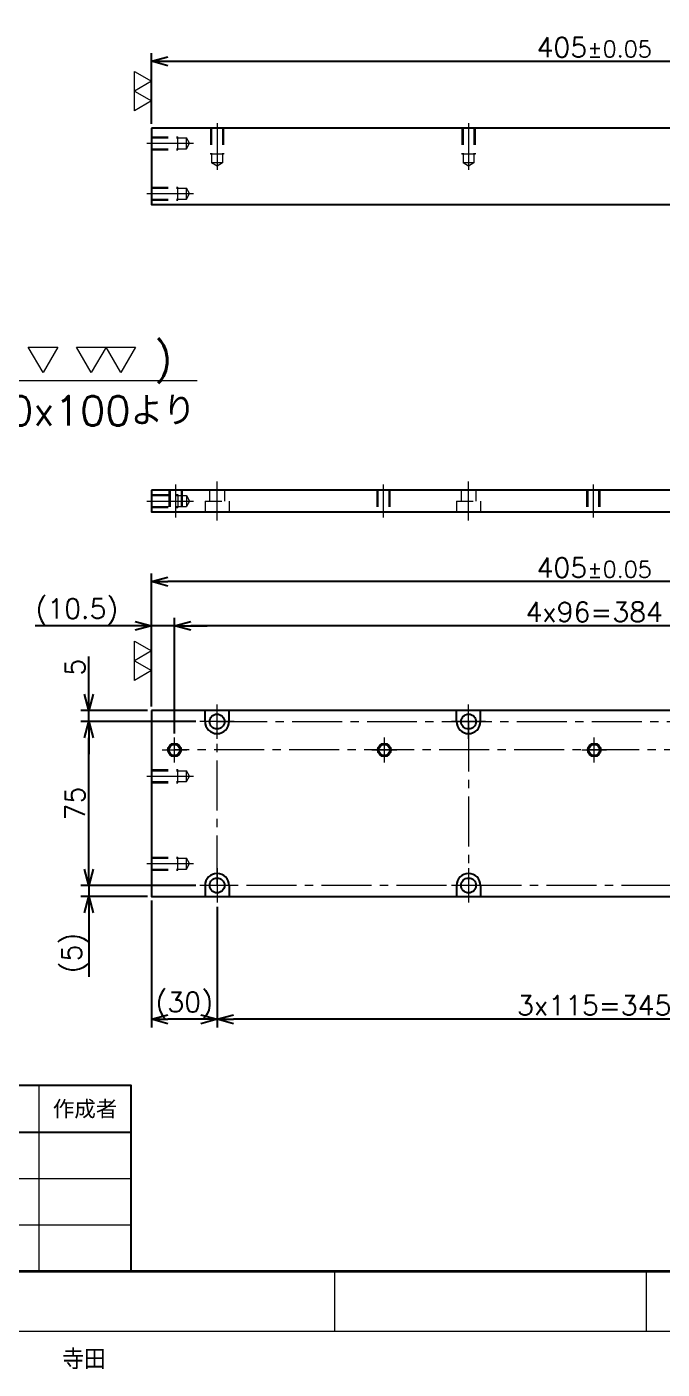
# Model space of a CAD drawing. Header units: millimetres. Extents: x 0 to 1764, y -17 to 1242.
# Drawn here: x 341 to 632, y -17 to 597 of the extents above; entities that cross this region are included whole.
import ezdxf
from ezdxf.enums import TextEntityAlignment as Align

# ---------------------------------------------------------------- set-up
doc = ezdxf.new("R2010")
doc.units = ezdxf.units.MM
doc.header["$LTSCALE"] = 1.2
doc.header["$PDMODE"] = 99
doc.header["$PDSIZE"] = 1
doc.linetypes.add('CENTER2', pattern=[28.575, 19.05, -3.175, 3.175, -3.175])
doc.linetypes.add('HIDDEN', pattern=[9.525, 6.35, -3.175])
for name, color, linetype, lineweight in [('04_HIDDEN', 2, 'HIDDEN', 13), ('05_CENTER', 4, 'CENTER2', 13), ('07_TEXT', 3, 'Continuous', 13), ('08_DIM', 3, 'Continuous', 13), ('90_FRAME', 5, 'Continuous', 35)]:
    doc.layers.add(name, color=color, linetype=linetype, lineweight=lineweight)
doc.layers.add('91_BLANK', color=5, linetype='Continuous', lineweight=0, plot=False)
doc.styles.add('KSS_TXT', font='txt.shx', dxfattribs={"bigfont": 'extfont2.shx'})
doc.styles.get("Standard").update_dxf_attribs({"font": 'txt.shx', "bigfont": 'extfont2.shx'})
doc.styles.add('表題用', font='MS PGothic.ttf')
doc.dimstyles.new('KSS_DIM', dxfattribs={"dimscale": 3, "dimtxt": 3, "dimasz": 2.5, "dimexe": 1.25, "dimexo": 0.625, "dimtad": 1, "dimdsep": 46, "dimtxsty": 'KSS_TXT', "dimblk": 'OPEN30', "dimcen": 0, "dimazin": 2, "dimtfac": 0.75, "dimtmove": 0, "dimatfit": 3, "dimldrblk": 'OPEN30', "dimfxl": 1.25, "dimtolj": 1, "dimarcsym": 0})

# ---------------------------------------------------------------- blocks, each defined once
blk = doc.blocks.new('M6tz_1')
at = {"color": 0}
for radius in [3, 2.5]:
    blk.add_circle((0, 0), radius, dxfattribs=at)
at = {"layer": '05_CENTER'}
for p, q in [((5.68, 0), (-5.68, 0)), ((0, -5.68), (0, 5.68))]:
    blk.add_line(p, q, dxfattribs=at)
blk = doc.blocks.new('_Open30')
at = {"color": 0, "linetype": 'ByBlock', "lineweight": -2}
for p, q in [((-1, 0.268), (0, 0)), ((0, 0), (-1, -0.268)), ((0, 0), (-1, 0))]:
    blk.add_line(p, q, dxfattribs=at)
blk = doc.blocks.new('*D226')
at = {"layer": '08_DIM', "color": 0, "lineweight": -2, "transparency": 16777216}
for p, q in [((398.1, 552.39), (398.1, 584.79)), ((803.1, 552.39), (803.1, 584.79)), ((405.6, 581.04), (795.6, 581.04))]:
    blk.add_line(p, q, dxfattribs=at)
at = {"layer": 'Defpoints', "color": 0, "transparency": 16777216}
for p in [(803.1, 581.04), (398.1, 550.52), (803.1, 550.52)]:
    blk.add_point(p, dxfattribs=at)
at = {"layer": '08_DIM', "color": 0, "lineweight": -2, "transparency": 16777216, "xscale": 7.5, "yscale": 7.5, "zscale": 7.5, "rotation": 180}
blk.add_blockref('_Open30', (398.1, 581.04), dxfattribs=at)
at = {"layer": '08_DIM', "color": 0, "lineweight": -2, "transparency": 16777216, "xscale": 7.5, "yscale": 7.5, "zscale": 7.5}
blk.add_blockref('_Open30', (803.1, 581.04), dxfattribs=at)
at = {"layer": '08_DIM', "color": 0, "transparency": 16777216, "insert": (600.6, 587.42), "char_height": 9, "attachment_point": 5, "style": 'KSS_TXT'}
blk.add_mtext('405{\\H7.500000;±0.05}', dxfattribs=at)
blk = doc.blocks.new('p1ba02')
for p, q in [((-1.5, 2.6), (1.5, 2.6)), ((0, 0), (-1.5, 2.6)), ((1.5, 2.6), (0, 0)), ((3, 0), (1.5, 2.6)), ((1.5, 2.6), (4.5, 2.6)), ((4.5, 2.6), (3, 0))]:
    blk.add_line(p, q)
blk = doc.blocks.new('*D249')
at = {"layer": '08_DIM', "color": 0, "lineweight": -2, "transparency": 16777216}
for p, q in [((408.6, 273.49), (408.6, 326.46)), ((792.6, 273.49), (792.6, 326.46)), ((785.1, 322.71), (416.1, 322.71))]:
    blk.add_line(p, q, dxfattribs=at)
at = {"layer": 'Defpoints', "color": 0, "transparency": 16777216}
for p in [(408.6, 322.71), (408.6, 271.61), (792.6, 271.61)]:
    blk.add_point(p, dxfattribs=at)
at = {"layer": '08_DIM', "color": 0, "lineweight": -2, "transparency": 16777216, "xscale": 7.5, "yscale": 7.5, "zscale": 7.5, "rotation": 180}
blk.add_blockref('_Open30', (408.6, 322.71), dxfattribs=at)
at = {"layer": '08_DIM', "color": 0, "lineweight": -2, "transparency": 16777216, "xscale": 7.5, "yscale": 7.5, "zscale": 7.5}
blk.add_blockref('_Open30', (792.6, 322.71), dxfattribs=at)
at = {"layer": '08_DIM', "color": 0, "transparency": 16777216, "insert": (600.6, 329.09), "char_height": 9, "attachment_point": 5, "style": 'KSS_TXT'}
blk.add_mtext('\\A1;4x96=384', dxfattribs=at)
blk = doc.blocks.new('*D251')
at = {"layer": '08_DIM', "color": 0, "lineweight": -2, "transparency": 16777216}
for p, q in [((398.1, 285.81), (398.1, 346.7)), ((803.1, 285.81), (803.1, 346.7)), ((795.6, 342.95), (405.6, 342.95))]:
    blk.add_line(p, q, dxfattribs=at)
at = {"layer": 'Defpoints', "color": 0, "transparency": 16777216}
for p in [(398.1, 342.95), (398.1, 283.94), (803.1, 283.94)]:
    blk.add_point(p, dxfattribs=at)
at = {"layer": '08_DIM', "color": 0, "lineweight": -2, "transparency": 16777216, "xscale": 7.5, "yscale": 7.5, "zscale": 7.5, "rotation": 180}
blk.add_blockref('_Open30', (398.1, 342.95), dxfattribs=at)
at = {"layer": '08_DIM', "color": 0, "lineweight": -2, "transparency": 16777216, "xscale": 7.5, "yscale": 7.5, "zscale": 7.5}
blk.add_blockref('_Open30', (803.1, 342.95), dxfattribs=at)
at = {"layer": '08_DIM', "color": 0, "transparency": 16777216, "insert": (600.6, 349.32), "char_height": 9, "attachment_point": 5, "style": 'KSS_TXT'}
blk.add_mtext('405{\\H7.500000;±0.05}', dxfattribs=at)
blk = doc.blocks.new('*D252')
at = {"layer": '08_DIM', "color": 0, "lineweight": -2, "transparency": 16777216}
for p, q in [((398.1, 285.81), (398.1, 326.46)), ((408.6, 273.49), (408.6, 326.46)), ((390.6, 322.71), (344.85, 322.71)), ((408.6, 322.71), (398.1, 322.71)), ((416.1, 322.71), (423.6, 322.71))]:
    blk.add_line(p, q, dxfattribs=at)
at = {"layer": 'Defpoints', "color": 0, "transparency": 16777216}
for p in [(398.1, 322.71), (398.1, 283.94), (408.6, 271.61)]:
    blk.add_point(p, dxfattribs=at)
at = {"layer": '08_DIM', "color": 0, "lineweight": -2, "transparency": 16777216, "xscale": 7.5, "yscale": 7.5, "zscale": 7.5}
blk.add_blockref('_Open30', (398.1, 322.71), dxfattribs=at)
at = {"layer": '08_DIM', "color": 0, "lineweight": -2, "transparency": 16777216, "xscale": 7.5, "yscale": 7.5, "zscale": 7.5, "rotation": 180}
blk.add_blockref('_Open30', (408.6, 322.71), dxfattribs=at)
at = {"layer": '08_DIM', "color": 0, "transparency": 16777216, "insert": (363.98, 329.09), "char_height": 9, "attachment_point": 5, "style": 'KSS_TXT'}
blk.add_mtext('\\A1;(10.5)', dxfattribs=at)
blk = doc.blocks.new('*D260')
at = {"layer": '08_DIM', "color": 0, "lineweight": -2, "transparency": 16777216}
for p, q in [((428.1, 194.22), (428.1, 138.94)), ((773.1, 194.22), (773.1, 138.94)), ((765.6, 142.69), (435.6, 142.69))]:
    blk.add_line(p, q, dxfattribs=at)
at = {"layer": 'Defpoints', "color": 0, "transparency": 16777216}
for p in [(428.1, 196.09), (773.1, 196.09), (428.1, 142.69)]:
    blk.add_point(p, dxfattribs=at)
at = {"layer": '08_DIM', "color": 0, "lineweight": -2, "transparency": 16777216, "xscale": 7.5, "yscale": 7.5, "zscale": 7.5, "rotation": 180}
blk.add_blockref('_Open30', (428.1, 142.69), dxfattribs=at)
at = {"layer": '08_DIM', "color": 0, "lineweight": -2, "transparency": 16777216, "xscale": 7.5, "yscale": 7.5, "zscale": 7.5}
blk.add_blockref('_Open30', (773.1, 142.69), dxfattribs=at)
at = {"layer": '08_DIM', "color": 0, "transparency": 16777216, "insert": (600.6, 149.06), "char_height": 9, "attachment_point": 5, "style": 'KSS_TXT'}
blk.add_mtext('\\A1;3x115=345', dxfattribs=at)
blk = doc.blocks.new('*D261')
at = {"layer": '08_DIM', "color": 0, "lineweight": -2, "transparency": 16777216}
for p, q in [((398.1, 197.06), (398.1, 138.94)), ((428.1, 194.22), (428.1, 138.94)), ((420.6, 142.69), (405.6, 142.69))]:
    blk.add_line(p, q, dxfattribs=at)
at = {"layer": 'Defpoints', "color": 0, "transparency": 16777216}
for p in [(398.1, 198.94), (428.1, 196.09), (398.1, 142.69)]:
    blk.add_point(p, dxfattribs=at)
at = {"layer": '08_DIM', "color": 0, "lineweight": -2, "transparency": 16777216, "xscale": 7.5, "yscale": 7.5, "zscale": 7.5, "rotation": 180}
blk.add_blockref('_Open30', (398.1, 142.69), dxfattribs=at)
at = {"layer": '08_DIM', "color": 0, "lineweight": -2, "transparency": 16777216, "xscale": 7.5, "yscale": 7.5, "zscale": 7.5}
blk.add_blockref('_Open30', (428.1, 142.69), dxfattribs=at)
at = {"layer": '08_DIM', "color": 0, "transparency": 16777216, "insert": (413.1, 149.06), "char_height": 9, "attachment_point": 5, "style": 'KSS_TXT'}
blk.add_mtext('\\A1;(30)', dxfattribs=at)
blk = doc.blocks.new('*D262')
at = {"layer": '08_DIM', "color": 0, "lineweight": -2, "transparency": 16777216}
for p, q in [((418.39, 278.94), (365.73, 278.94)), ((369.48, 211.44), (369.48, 271.44)), ((418.39, 203.94), (365.73, 203.94))]:
    blk.add_line(p, q, dxfattribs=at)
at = {"layer": 'Defpoints', "color": 0, "transparency": 16777216}
for p in [(369.48, 278.94), (420.26, 278.94), (420.26, 203.94)]:
    blk.add_point(p, dxfattribs=at)
at = {"layer": '08_DIM', "color": 0, "lineweight": -2, "transparency": 16777216, "xscale": 7.5, "yscale": 7.5, "zscale": 7.5}
for p, rotation in [((369.48, 278.94), 90), ((369.48, 203.94), 270)]:
    blk.add_blockref('_Open30', p, dxfattribs=dict(at, rotation=rotation))
at = {"layer": '08_DIM', "color": 0, "transparency": 16777216, "insert": (363.11, 241.44), "char_height": 9, "attachment_point": 5, "rotation": 90, "style": 'KSS_TXT'}
blk.add_mtext('\\A1;75', dxfattribs=at)
blk = doc.blocks.new('*D263')
at = {"layer": '08_DIM', "color": 0, "lineweight": -2, "transparency": 16777216}
for p, q in [((369.48, 291.44), (369.48, 308.69)), ((396.23, 283.94), (365.73, 283.94)), ((369.48, 278.94), (369.48, 283.94)), ((418.39, 278.94), (365.73, 278.94)), ((369.48, 271.44), (369.48, 263.94))]:
    blk.add_line(p, q, dxfattribs=at)
at = {"layer": 'Defpoints', "color": 0, "transparency": 16777216}
for p in [(369.48, 283.94), (398.1, 283.94), (420.26, 278.94)]:
    blk.add_point(p, dxfattribs=at)
at = {"layer": '08_DIM', "color": 0, "lineweight": -2, "transparency": 16777216, "xscale": 7.5, "yscale": 7.5, "zscale": 7.5}
for p, rotation in [((369.48, 283.94), 270), ((369.48, 278.94), 90)]:
    blk.add_blockref('_Open30', p, dxfattribs=dict(at, rotation=rotation))
at = {"layer": '08_DIM', "color": 0, "transparency": 16777216, "insert": (363.11, 303.81), "char_height": 9, "attachment_point": 5, "rotation": 90, "style": 'KSS_TXT'}
blk.add_mtext('\\A1;5', dxfattribs=at)
blk = doc.blocks.new('*D264')
at = {"layer": '08_DIM', "color": 0, "lineweight": -2, "transparency": 16777216}
for p, q in [((369.48, 211.44), (369.48, 218.94)), ((418.39, 203.94), (365.73, 203.94)), ((369.48, 203.94), (369.48, 198.94)), ((396.23, 198.94), (365.73, 198.94)), ((369.48, 191.44), (369.48, 162.19))]:
    blk.add_line(p, q, dxfattribs=at)
at = {"layer": 'Defpoints', "color": 0, "transparency": 16777216}
for p in [(420.26, 203.94), (369.48, 198.94), (398.1, 198.94)]:
    blk.add_point(p, dxfattribs=at)
at = {"layer": '08_DIM', "color": 0, "lineweight": -2, "transparency": 16777216, "xscale": 7.5, "yscale": 7.5, "zscale": 7.5}
for p, rotation in [((369.48, 203.94), 270), ((369.48, 198.94), 90)]:
    blk.add_blockref('_Open30', p, dxfattribs=dict(at, rotation=rotation))
at = {"layer": '08_DIM', "color": 0, "transparency": 16777216, "insert": (363.11, 173.06), "char_height": 9, "attachment_point": 5, "rotation": 90, "style": 'KSS_TXT'}
blk.add_mtext('\\A1;(5)', dxfattribs=at)
blk = doc.blocks.new('p1ba01')
for p, q in [((0, 0), (-1.5, 2.6)), ((-1.5, 2.6), (1.5, 2.6)), ((1.5, 2.6), (0, 0))]:
    blk.add_line(p, q)

msp = doc.modelspace()

# ---------------------------------------------------------------- linework, layer by layer
for p, q in [((422.604, 278.936), (422.604, 283.936)), ((433.604, 278.936), (433.604, 283.936)), ((537.604, 278.936), (537.604, 283.936)), ((548.604, 278.936), (548.604, 283.936)), ((422.604, 203.936), (422.604, 198.936)), ((433.604, 203.936), (433.604, 198.936)), ((537.604, 203.936), (537.604, 198.936)), ((548.604, 203.936), (548.604, 198.936))]:
    msp.add_line(p, q)
at = {"color": 0}
for points in [[(398.104, 550.516), (398.104, 515.516), (803.104, 515.516), (803.104, 550.516)], [(398.104, 384.845), (398.104, 374.845), (803.104, 374.845), (803.104, 384.845)], [(398.104, 283.936), (398.104, 198.936), (803.104, 198.936), (803.104, 283.936)]]:
    msp.add_lwpolyline(points, close=True, dxfattribs=at)
for centre in [(428.104, 278.936), (543.104, 278.936), (428.104, 203.936), (543.104, 203.936)]:
    msp.add_circle(centre, 3.4, dxfattribs=at)
for centre, start, end in [((428.104, 278.936), 180, 0), ((543.104, 278.936), 180, 0), ((428.104, 203.936), 0, 180), ((543.104, 203.936), 0, 180)]:
    msp.add_arc(centre, 5.5, start, end, dxfattribs=at)
at = {"layer": '04_HIDDEN'}
for p, q in [((425.104, 550.516), (425.104, 538.516)), ((425.604, 550.516), (425.604, 534.516)), ((430.604, 550.516), (430.604, 534.516)), ((431.104, 550.516), (431.104, 538.516)), ((540.104, 550.516), (540.104, 538.516)), ((540.604, 550.516), (540.604, 534.516)), ((545.604, 550.516), (545.604, 534.516)), ((546.104, 550.516), (546.104, 538.516)), ((398.104, 546.516), (410.104, 546.516)), ((398.104, 546.016), (414.104, 546.016)), ((398.104, 541.016), (414.104, 541.016)), ((398.104, 540.516), (410.104, 540.516)), ((410.104, 540.516), (410.104, 546.516)), ((415.547, 543.516), (414.104, 546.016)), ((414.104, 541.016), (414.104, 546.016)), ((414.104, 541.016), (415.547, 543.516)), ((431.104, 538.516), (425.104, 538.516)), ((428.104, 533.073), (425.604, 534.516)), ((430.604, 534.516), (425.604, 534.516)), ((430.604, 534.516), (428.104, 533.073)), ((546.104, 538.516), (540.104, 538.516)), ((543.104, 533.073), (540.604, 534.516)), ((545.604, 534.516), (540.604, 534.516)), ((545.604, 534.516), (543.104, 533.073)), ((398.104, 523.516), (410.104, 523.516)), ((398.104, 523.016), (414.104, 523.016)), ((410.104, 517.516), (410.104, 523.516)), ((415.547, 520.516), (414.104, 523.016)), ((414.104, 518.016), (414.104, 523.016)), ((398.104, 518.016), (414.104, 518.016)), ((398.104, 517.516), (410.104, 517.516)), ((414.104, 518.016), (415.547, 520.516)), ((398.104, 382.845), (410.104, 382.845)), ((398.104, 382.345), (414.104, 382.345)), ((406.104, 384.845), (406.104, 374.845)), ((406.604, 384.845), (406.604, 374.845)), ((410.104, 382.845), (410.104, 376.845)), ((411.604, 384.845), (411.604, 374.845)), ((412.104, 384.845), (412.104, 374.845)), ((414.104, 382.345), (415.547, 379.845)), ((414.104, 382.345), (414.104, 377.345)), ((501.104, 384.845), (501.104, 374.845)), ((501.604, 384.845), (501.604, 374.845)), ((506.604, 384.845), (506.604, 374.845)), ((507.104, 384.845), (507.104, 374.845)), ((597.104, 384.845), (597.104, 374.845)), ((597.604, 384.845), (597.604, 374.845)), ((602.604, 384.845), (602.604, 374.845)), ((603.104, 384.845), (603.104, 374.845)), ((398.104, 377.345), (414.104, 377.345)), ((398.104, 376.845), (410.104, 376.845)), ((415.547, 379.845), (414.104, 377.345)), ((398.104, 256.936), (410.104, 256.936)), ((398.104, 256.436), (414.104, 256.436)), ((410.104, 250.936), (410.104, 256.936)), ((415.547, 253.936), (414.104, 256.436)), ((414.104, 251.436), (414.104, 256.436)), ((414.104, 251.436), (415.547, 253.936)), ((398.104, 251.436), (414.104, 251.436)), ((398.104, 250.936), (410.104, 250.936)), ((398.104, 216.936), (410.104, 216.936)), ((398.104, 216.436), (414.104, 216.436)), ((410.104, 210.936), (410.104, 216.936)), ((415.547, 213.936), (414.104, 216.436)), ((414.104, 211.436), (414.104, 216.436)), ((398.104, 211.436), (414.104, 211.436)), ((398.104, 210.936), (410.104, 210.936)), ((414.104, 211.436), (415.547, 213.936))]:
    msp.add_line(p, q, dxfattribs=at)
at = {"layer": '04_HIDDEN', "color": 9}
for p, q in [((424.704, 384.845), (424.704, 379.845)), ((431.504, 384.845), (431.504, 379.845)), ((539.704, 384.845), (539.704, 379.845)), ((546.504, 384.845), (546.504, 379.845)), ((422.604, 379.845), (422.604, 374.845)), ((422.604, 379.845), (433.604, 379.845)), ((433.604, 379.845), (433.604, 374.845)), ((537.604, 379.845), (537.604, 374.845)), ((537.604, 379.845), (548.604, 379.845)), ((548.604, 379.845), (548.604, 374.845))]:
    msp.add_line(p, q, dxfattribs=at)
at = {"layer": '05_CENTER'}
for p, q in [((428.104, 552.709), (428.104, 531.335)), ((543.104, 552.709), (543.104, 531.335)), ((395.911, 543.516), (417.285, 543.516)), ((395.911, 520.516), (417.285, 520.516)), ((409.104, 387.349), (409.104, 372.342)), ((504.104, 387.349), (504.104, 372.342)), ((600.104, 387.349), (600.104, 372.342)), ((395.911, 379.845), (417.285, 379.845)), ((428.104, 271.092), (428.104, 286.779)), ((543.104, 271.092), (543.104, 286.779)), ((435.948, 278.936), (420.261, 278.936)), ((550.948, 278.936), (535.261, 278.936)), ((543.104, 278.936), (543.104, 203.936)), ((792.604, 265.936), (408.604, 265.936)), ((395.911, 253.936), (417.285, 253.936)), ((395.911, 213.936), (417.285, 213.936)), ((428.104, 211.779), (428.104, 196.092)), ((543.104, 211.779), (543.104, 196.092)), ((435.948, 203.936), (420.261, 203.936)), ((550.948, 203.936), (535.261, 203.936))]:
    msp.add_line(p, q, dxfattribs=at)
at = {"layer": '05_CENTER', "color": 9}
for p, q in [((428.104, 370.986), (428.104, 388.704)), ((543.104, 370.986), (543.104, 388.704))]:
    msp.add_line(p, q, dxfattribs=at)
at = {"layer": '05_CENTER'}
msp.add_lwpolyline([(773.104, 278.936), (773.104, 203.936), (428.104, 203.936), (428.104, 278.936)], close=True, dxfattribs=at)
at = {"layer": '08_DIM'}
msp.add_line((270.028, 435.014), (419.004, 435.014), dxfattribs=at)
at = {"layer": '90_FRAME', "color": 0, "lineweight": 13}
for p, q in [((346.742, 27.485), (346.742, 112.343)), ((82.742, 69.914), (388.742, 69.914)), ((82.742, 48.7), (388.742, 48.7))]:
    msp.add_line(p, q, dxfattribs=at)
at = {"layer": '90_FRAME', "color": 0, "lineweight": 25}
msp.add_line((82.742, 91.128), (388.742, 91.128), dxfattribs=at)
at = {"layer": '90_FRAME', "color": 4, "lineweight": 13}
for p, q in [((481.896, 0), (481.896, 27.485)), ((624.464, 0), (624.464, 27.485))]:
    msp.add_line(p, q, dxfattribs=at)
at = {"layer": '90_FRAME'}
msp.add_lwpolyline([(82.742, 27.485), (1736.459, 27.485), (1736.459, 1209.75), (82.742, 1209.75)], close=True, dxfattribs=at)
at = {"layer": '90_FRAME', "color": 0, "lineweight": 25}
msp.add_lwpolyline([(82.742, 27.485), (388.742, 27.485), (388.742, 112.343), (82.742, 112.343)], close=True, dxfattribs=at)
at = {"layer": '91_BLANK'}
msp.add_lwpolyline([(0, 0), (1764.068, 0), (1764.068, 1241.619), (0, 1241.619)], close=True, dxfattribs=at)

# ---------------------------------------------------------------- block references
at = {"rotation": 270}
for p in [(408.604, 265.936), (504.604, 265.936), (600.604, 265.936)]:
    msp.add_blockref('M6tz_1', p, dxfattribs=at)
at = {"layer": '08_DIM', "xscale": 3, "yscale": 3, "zscale": 3, "rotation": 90}
for p in [(398.104, 562.917), (398.104, 302.277)]:
    msp.add_blockref('p1ba02', p, dxfattribs=at)
at = {"layer": '08_DIM', "xscale": 4.5, "yscale": 4.5, "zscale": 4.5}
for name, p in [('p1ba01', (348.518, 438.591)), ('p1ba02', (370.573, 438.591))]:
    msp.add_blockref(name, p, dxfattribs=at)

# ---------------------------------------------------------------- texts
at = {"layer": '07_TEXT', "style": 'KSS_TXT'}
msp.add_text('(     )', height=13.5, dxfattribs=at).set_placement((325.289, 438.253))
at = {"layer": '08_DIM', "style": 'KSS_TXT'}
msp.add_text('FB-10x100より', height=13.5, dxfattribs=at).set_placement((283.263, 414.398))
at = {"layer": '90_FRAME', "color": 0, "style": '表題用'}
msp.add_text('作成者', height=7.2, dxfattribs=at).set_placement((367.742, 101.735), align=Align.MIDDLE_CENTER)
at = {"layer": '90_FRAME', "color": 3, "lineweight": 13}
msp.add_text('寺田', height=9, dxfattribs=at).set_placement((357.315, -17.392))

# ---------------------------------------------------------------- dimensions: what is measured, and where the dimension line sits
at = {"layer": '08_DIM'}
for base, p1, p2, override, picture, middle in [((803.104, 581.045), (398.104, 550.516), (803.104, 550.516), {"dimtol": 1, "dimtp": 0.05, "dimtm": 0.05, "dimtfac": 0.833333, "dimtolj": 0, "dimarcsym": 1}, '*D226', (600.604, 587.42)), ((398.104, 342.95), (803.104, 283.936), (398.104, 283.936), {"dimpost": '', "dimtol": 1, "dimlim": 0, "dimtp": 0.05, "dimtm": 0.05, "dimtfac": 0.833333, "dimtdec": 2, "dimtolj": 0, "dimtzin": 8, "dimarcsym": 1}, '*D251', (600.604, 349.325))]:
    dim = msp.add_linear_dim(base=base, p1=p1, p2=p2, dimstyle='KSS_DIM', override=override, dxfattribs=at)
    dim.commit()
    dim.dimension.update_dxf_attribs({"geometry": picture, "text_midpoint": middle})
for base, p1, p2, text, picture, middle in [((398.104, 322.712), (408.604, 271.611), (398.104, 283.936), '(<>)', '*D252', (363.979, 329.087)), ((408.604, 322.712), (792.604, 271.611), (408.604, 271.611), '4x96=<>', '*D249', (600.604, 329.087)), ((398.104, 142.69), (428.104, 196.092), (398.104, 198.936), '(<>)', '*D261', (413.104, 149.065)), ((428.104, 142.69), (773.104, 196.092), (428.104, 196.092), '3x115=<>', '*D260', (600.604, 149.065))]:
    dim = msp.add_linear_dim(base=base, p1=p1, p2=p2, text=text, dimstyle='KSS_DIM', override={"dimarcsym": 1}, dxfattribs=at)
    dim.commit()
    dim.dimension.update_dxf_attribs({"geometry": picture, "text_midpoint": middle})
for base, p1, p2, picture, middle in [((369.482, 283.936), (420.261, 278.936), (398.104, 283.936), '*D263', (363.107, 303.811)), ((369.482, 278.936), (420.261, 203.936), (420.261, 278.936), '*D262', (363.107, 241.436))]:
    dim = msp.add_linear_dim(base=base, p1=p1, p2=p2, angle=90, dimstyle='KSS_DIM', override={"dimarcsym": 1}, dxfattribs=at)
    dim.commit()
    dim.dimension.update_dxf_attribs({"geometry": picture, "text_midpoint": middle})
dim = msp.add_linear_dim(base=(369.482, 198.936), p1=(420.261, 203.936), p2=(398.104, 198.936), angle=90, text='(<>)', dimstyle='KSS_DIM', override={"dimarcsym": 1}, dxfattribs=at)
dim.commit()
dim.dimension.update_dxf_attribs({"geometry": '*D264', "text_midpoint": (363.107, 173.061)})

doc.saveas('drawing.dxf')
